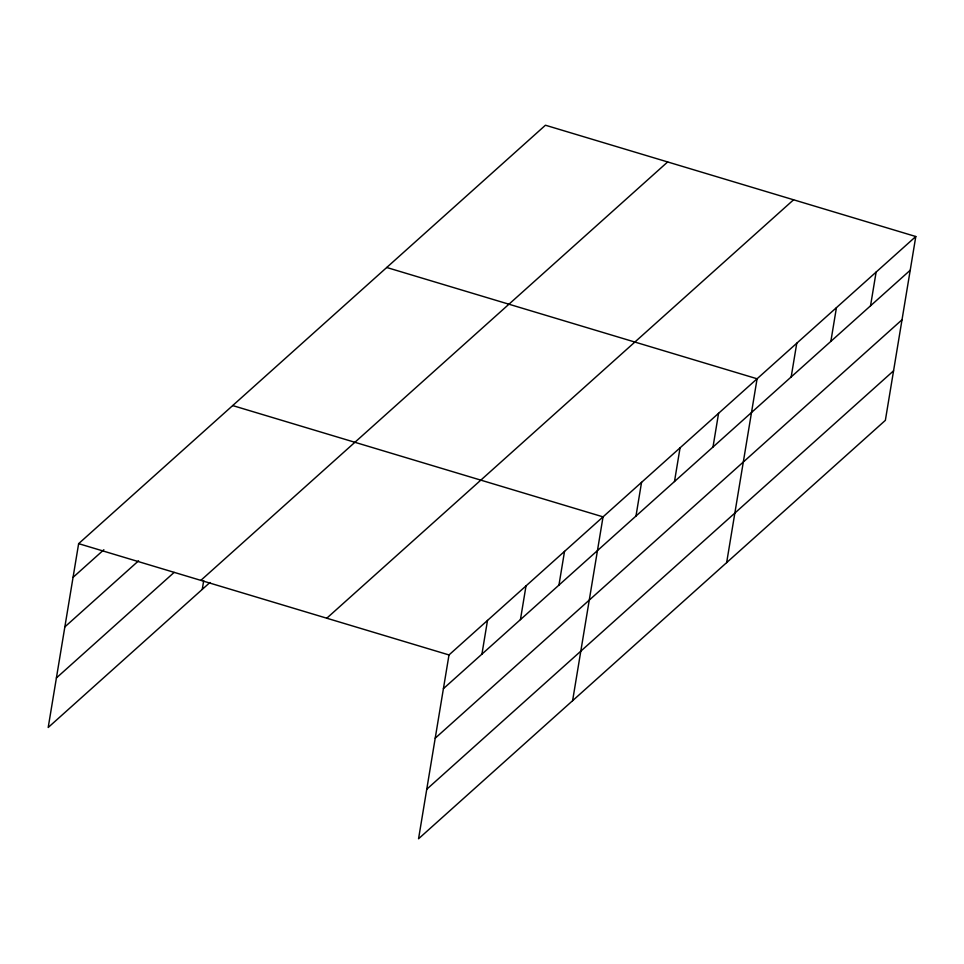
<?xml version="1.0" encoding="UTF-8"?>
<svg xmlns="http://www.w3.org/2000/svg" width="964" height="964" viewBox="0 0 964 964"><rect width="100%" height="100%" fill="white"/><g stroke="black" fill="none" stroke-linecap="round" stroke-linejoin="round"><path stroke-width="1.45" d="M915.8 236.517L448.995 654.942L418.557 838.776L885.362 420.352L915.8 236.517L545.443 125.224L78.638 543.648L48.2 727.483L209.947 582.497M202.247 589.402L203.693 580.665M481.928 654.134L487.507 620.418M520.439 619.611L526.019 585.895M558.951 585.088L564.53 551.384M572.604 700.695L603.042 516.861L232.673 405.567M635.975 516.053L641.554 482.337M674.487 481.53L680.066 447.814M712.999 447.007L718.578 413.303M726.651 562.615L757.089 378.78L386.721 267.486M791.179 376.924L796.77 343.208M830.86 341.364L836.439 307.649M870.54 305.793L876.119 272.077M73.047 577.364L103.859 549.745M64.853 626.901L138.575 560.819M56.406 677.945L174.135 572.411M200.849 580.376L667.654 161.952M326.772 618.213L793.577 199.789M443.416 688.658L910.221 270.233M435.21 738.195L902.015 319.771M426.763 789.239L893.568 370.815M78.638 543.648L448.995 654.942"/></g></svg>
